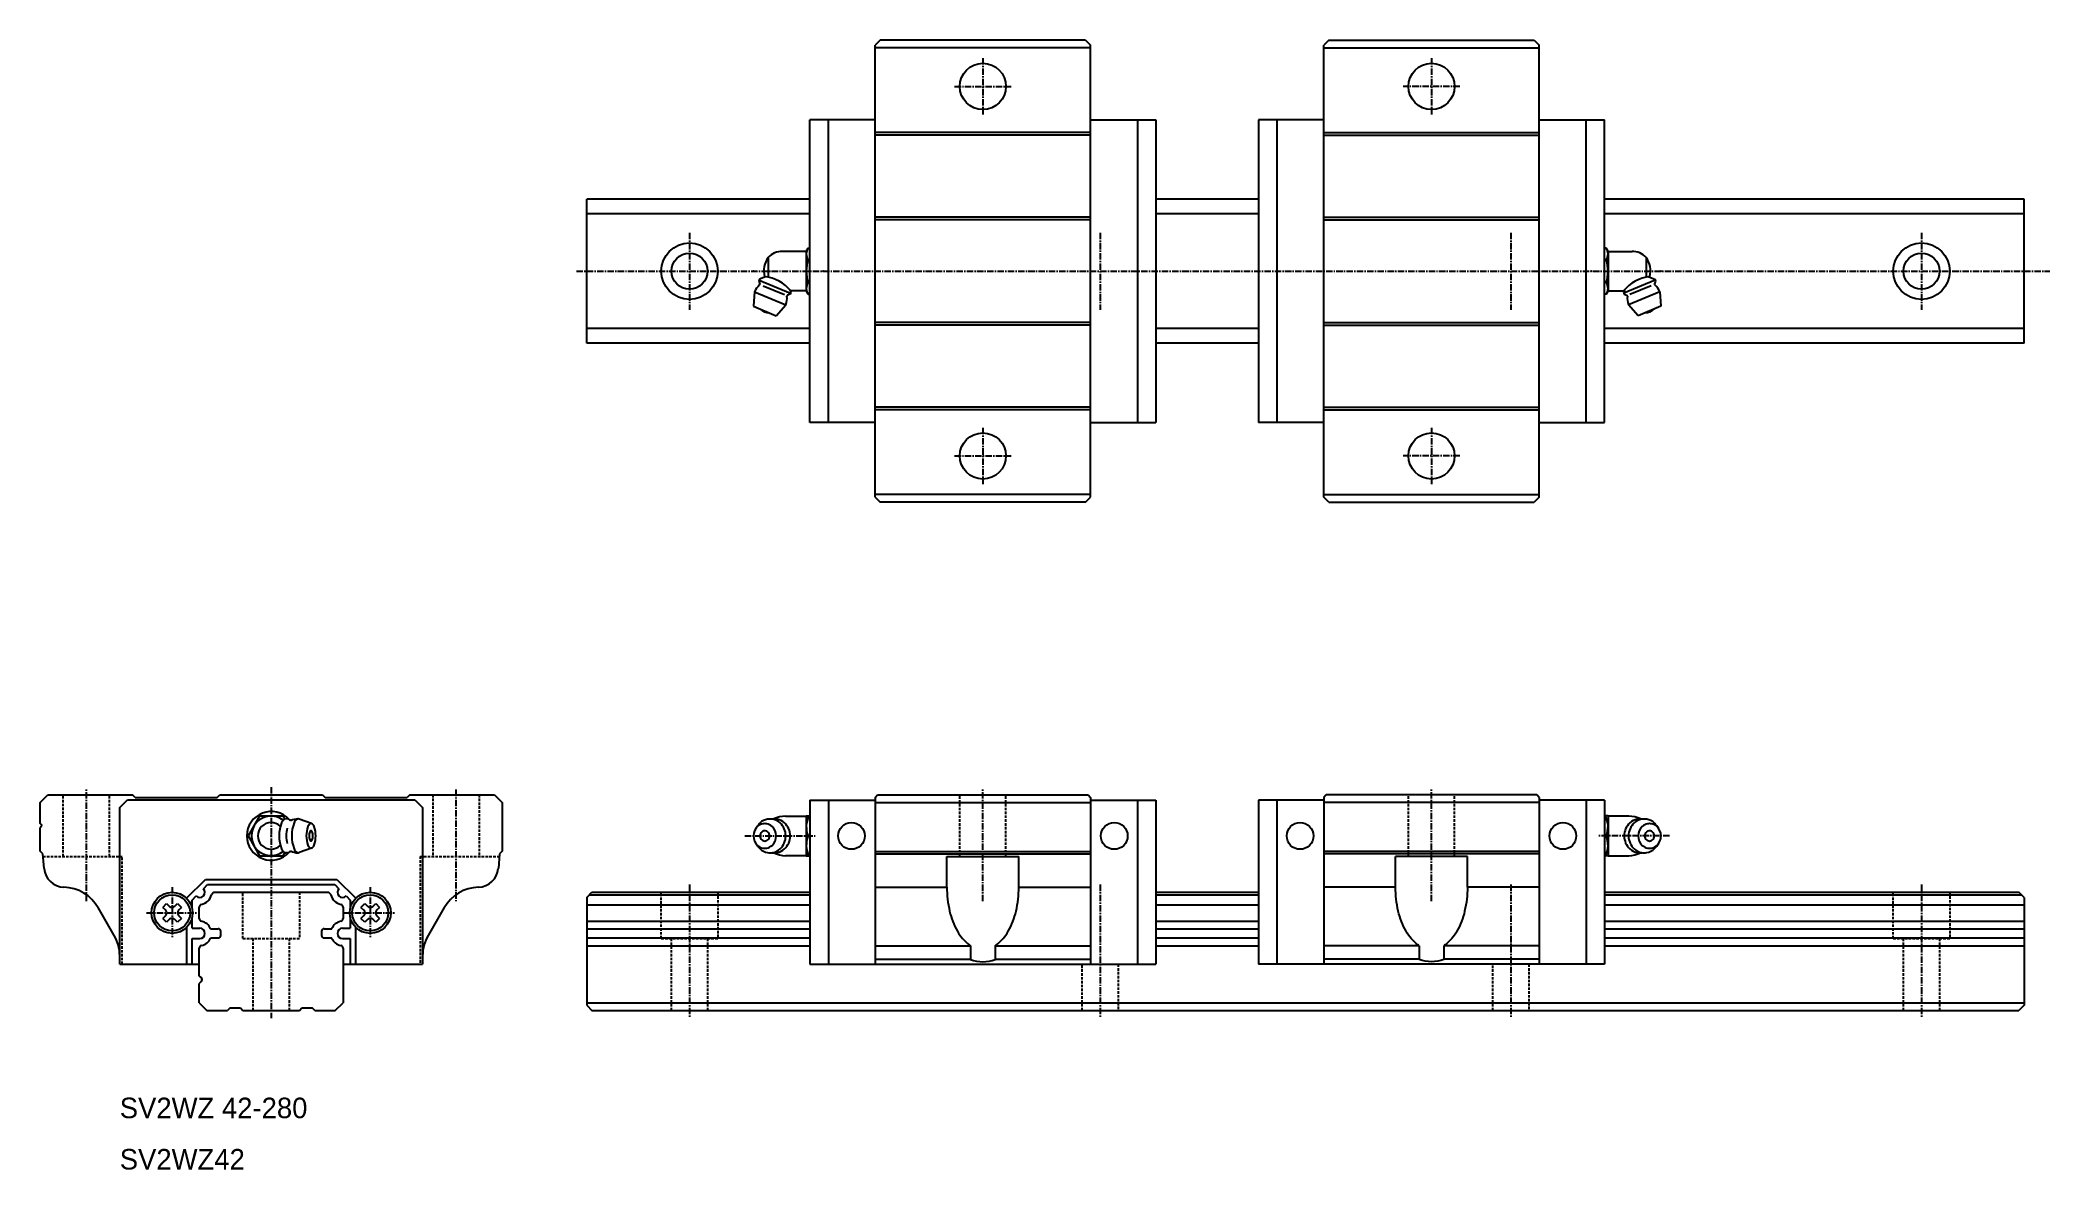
# Model space of a CAD drawing. Extents: x 19 to 410, y 62 to 283.
import ezdxf

# ---------------------------------------------------------------- set-up
doc = ezdxf.new("R2010")
doc.units = 0
doc.linetypes.add('CENTER', pattern=[2, 1.25, -0.25, 0.25, -0.25])
doc.linetypes.add('DASHED', pattern=[0.75, 0.5, -0.25])
doc.layers.get('0').update_dxf_attribs({"linetype": 'CONTINUOUS'})
doc.layers.add('CENTER', color=1, linetype='CENTER')

msp = doc.modelspace()

# ---------------------------------------------------------------- linework, layer by layer
at = {"color": 7, "linetype": 'CONTINUOUS'}
for p, q in [((182.49, 282.51), (181.49, 281.51)), ((222.49, 282.51), (182.49, 282.51)), ((222.49, 282.51), (223.49, 281.51)), ((269.89, 282.51), (268.89, 281.51)), ((269.89, 282.51), (309.89, 282.51)), ((309.89, 282.51), (310.89, 281.51)), ((181.49, 193.51), (181.49, 281.51)), ((223.49, 281.01), (181.49, 281.01)), ((223.49, 193.51), (223.49, 281.51)), ((268.89, 193.51), (268.89, 281.51)), ((268.89, 281.01), (310.89, 281.01)), ((310.89, 193.51), (310.89, 281.51)), ((168.79, 208.01), (168.79, 267.01)), ((181.49, 267.01), (168.79, 267.01)), ((172.39, 208.01), (172.39, 267.01)), ((223.49, 267.01), (236.19, 267.01)), ((232.59, 267.01), (232.59, 208.01)), ((236.19, 267.01), (236.19, 208.01)), ((256.19, 267.01), (256.19, 208.01)), ((268.89, 267.01), (256.19, 267.01)), ((259.79, 267.01), (259.79, 208.01)), ((310.89, 267.01), (323.59, 267.01)), ((319.99, 208.01), (319.99, 267.01)), ((323.59, 208.01), (323.59, 267.01)), ((223.49, 264.51), (181.49, 264.51)), ((223.49, 264.01), (181.49, 264.01)), ((268.89, 264.51), (310.89, 264.51)), ((268.89, 264.01), (310.89, 264.01)), ((125.34, 223.51), (125.34, 251.51)), ((168.79, 251.51), (125.34, 251.51)), ((256.19, 251.51), (236.19, 251.51)), ((405.34, 251.51), (323.59, 251.51)), ((405.34, 223.51), (405.34, 251.51)), ((168.79, 248.67), (125.34, 248.67)), ((223.49, 248.01), (181.49, 248.01)), ((223.49, 247.51), (181.49, 247.51)), ((256.19, 248.67), (236.19, 248.67)), ((268.89, 248.01), (310.89, 248.01)), ((268.89, 247.51), (310.89, 247.51)), ((405.34, 248.67), (323.59, 248.67)), ((160.66, 240.2), (160.66, 236.32)), ((168.06, 241.36), (163.42, 241.36)), ((168.06, 241.36), (168.44, 242.01)), ((168.06, 241.36), (168.06, 233.66)), ((168.44, 242.01), (168.79, 242.01)), ((168.44, 239.76), (168.79, 239.76)), ((323.94, 242.01), (323.59, 242.01)), ((323.94, 239.76), (323.59, 239.76)), ((324.31, 241.36), (323.94, 242.01)), ((324.31, 241.36), (324.31, 233.66)), ((324.31, 241.36), (328.95, 241.36)), ((331.71, 240.2), (331.71, 236.32)), ((159, 235.95), (158.85, 235.58)), ((158.85, 235.58), (159.06, 235.07)), ((158.92, 235.77), (165.02, 233.24)), ((160.12, 236.42), (159, 235.95)), ((168.44, 235.26), (168.79, 235.26)), ((323.94, 235.26), (323.59, 235.26)), ((333.45, 235.77), (327.35, 233.24)), ((332.25, 236.42), (333.37, 235.95)), ((333.52, 235.58), (333.31, 235.07)), ((333.37, 235.95), (333.52, 235.58)), ((157.99, 233.51), (157.79, 230.67)), ((157.99, 233.51), (164.08, 230.98)), ((159.71, 234.68), (163.85, 232.97)), ((164.94, 233.06), (164.43, 232.84)), ((164.91, 233.87), (165.1, 233.42)), ((165.1, 233.42), (164.94, 233.06)), ((168.06, 233.66), (165.1, 233.66)), ((168.06, 233.66), (168.44, 233.01)), ((168.44, 233.01), (168.79, 233.01)), ((323.94, 233.01), (323.59, 233.01)), ((324.31, 233.66), (323.94, 233.01)), ((324.31, 233.66), (327.27, 233.66)), ((327.46, 233.87), (327.27, 233.42)), ((327.27, 233.42), (327.43, 233.06)), ((327.43, 233.06), (327.94, 232.84)), ((334.38, 233.51), (328.29, 230.98)), ((332.66, 234.68), (328.52, 232.97)), ((334.38, 233.51), (334.59, 230.67)), ((157.79, 230.67), (162.22, 228.83)), ((162.22, 228.83), (164.08, 230.98)), ((223.49, 227.51), (181.49, 227.51)), ((268.89, 227.51), (310.89, 227.51)), ((330.15, 228.83), (328.29, 230.98)), ((334.59, 230.67), (330.15, 228.83)), ((168.79, 226.35), (125.34, 226.35)), ((168.79, 223.51), (125.34, 223.51)), ((223.49, 227.01), (181.49, 227.01)), ((256.19, 226.35), (236.19, 226.35)), ((256.19, 223.51), (236.19, 223.51)), ((268.89, 227.01), (310.89, 227.01)), ((405.34, 226.35), (323.59, 226.35)), ((405.34, 223.51), (323.59, 223.51)), ((181.49, 208.01), (168.79, 208.01)), ((223.49, 211.01), (181.49, 211.01)), ((223.49, 210.51), (181.49, 210.51)), ((223.49, 208.01), (236.19, 208.01)), ((268.89, 208.01), (256.19, 208.01)), ((268.89, 211.01), (310.89, 211.01)), ((268.89, 210.51), (310.89, 210.51)), ((310.89, 208.01), (323.59, 208.01)), ((223.49, 194.01), (181.49, 194.01)), ((181.49, 193.51), (182.49, 192.51)), ((222.49, 192.51), (182.49, 192.51)), ((222.49, 192.51), (223.49, 193.51)), ((268.89, 194.01), (310.89, 194.01)), ((269.89, 192.51), (268.89, 193.51)), ((269.89, 192.51), (309.89, 192.51)), ((310.89, 193.51), (309.89, 192.51)), ((18.84, 134.01), (20.34, 135.51)), ((18.84, 129.93), (18.84, 134.01)), ((20.34, 135.51), (36.84, 135.51)), ((34.34, 133.01), (35.84, 134.51)), ((35.84, 134.51), (91.84, 134.51)), ((37.34, 135.01), (36.84, 135.51)), ((37.34, 135.01), (53.34, 135.01)), ((53.34, 135.01), (53.84, 135.51)), ((53.84, 135.51), (73.84, 135.51)), ((73.84, 135.51), (74.34, 135.01)), ((74.34, 135.01), (90.34, 135.01)), ((90.84, 135.51), (90.34, 135.01)), ((90.84, 135.51), (107.34, 135.51)), ((91.84, 134.51), (93.34, 133.01)), ((107.34, 135.51), (108.84, 134.01)), ((108.84, 134.01), (108.84, 124.51)), ((168.79, 134.49), (168.79, 102.49)), ((168.79, 134.49), (181.49, 134.49)), ((172.39, 134.49), (172.39, 102.49)), ((181.49, 135.01), (181.99, 135.51)), ((181.49, 135.01), (181.49, 102.49)), ((181.49, 133.99), (223.49, 133.99)), ((181.99, 135.51), (222.99, 135.51)), ((222.99, 135.51), (223.49, 135.01)), ((223.49, 135.01), (223.49, 102.49)), ((223.49, 134.49), (236.19, 134.49)), ((232.59, 134.49), (232.59, 102.49)), ((236.19, 134.49), (236.19, 102.49)), ((256.19, 134.49), (256.19, 102.49)), ((268.89, 134.49), (256.19, 134.49)), ((259.79, 134.49), (259.79, 102.49)), ((269.39, 135.51), (268.89, 135.01)), ((268.89, 135.01), (268.89, 102.49)), ((310.89, 133.99), (268.89, 133.99)), ((310.39, 135.51), (269.39, 135.51)), ((310.89, 135.01), (310.39, 135.51)), ((310.89, 135.01), (310.89, 102.49)), ((323.59, 134.49), (310.89, 134.49)), ((319.99, 134.49), (319.99, 102.49)), ((323.59, 134.49), (323.59, 102.49)), ((19.06, 129.72), (18.84, 129.93)), ((19.06, 129.3), (18.84, 129.08)), ((34.34, 102.51), (34.34, 133.01)), ((61.59, 131.41), (59.34, 127.51)), ((61.59, 131.41), (66.09, 131.41)), ((66.09, 131.41), (66.46, 130.77)), ((67.03, 130.81), (66.67, 130.81)), ((71.73, 129.89), (69.28, 130.78)), ((93.34, 133.01), (93.34, 102.51)), ((158.22, 128.92), (158.58, 129.45)), ((164.06, 131.34), (168.06, 131.34)), ((168.06, 131.34), (168.09, 131.39)), ((168.06, 131.34), (168.06, 123.64)), ((168.09, 131.39), (168.79, 131.39)), ((324.28, 131.39), (323.59, 131.39)), ((324.31, 131.34), (324.28, 131.39)), ((324.31, 131.34), (324.31, 123.64)), ((328.31, 131.34), (324.31, 131.34)), ((334.15, 128.92), (333.79, 129.45)), ((18.84, 124.51), (18.84, 129.08)), ((59.34, 127.51), (61.59, 123.61)), ((158.58, 125.53), (158.22, 126.07)), ((158.58, 125.53), (158.6, 125.51)), ((168.44, 127.49), (168.79, 127.49)), ((323.94, 127.49), (323.59, 127.49)), ((333.79, 125.53), (333.77, 125.51)), ((333.79, 125.53), (334.15, 126.07)), ((19.34, 124.01), (18.84, 124.51)), ((19.59, 121.16), (19.34, 124.01)), ((61.59, 123.61), (66.09, 123.61)), ((66.46, 124.25), (66.09, 123.61)), ((67.03, 124.21), (66.67, 124.21)), ((71.73, 125.13), (69.28, 124.24)), ((108.34, 124.01), (108.1, 121.16)), ((108.84, 124.51), (108.34, 124.01)), ((168.06, 123.64), (164.06, 123.64)), ((168.06, 123.64), (168.09, 123.6)), ((168.09, 123.6), (168.79, 123.6)), ((181.49, 124.49), (223.49, 124.49)), ((181.49, 123.99), (223.49, 123.99)), ((195.49, 117.49), (195.49, 123.49)), ((195.49, 123.49), (209.49, 123.49)), ((209.49, 117.49), (209.49, 123.49)), ((310.89, 124.49), (268.89, 124.49)), ((310.89, 123.99), (268.89, 123.99)), ((296.89, 123.49), (282.89, 123.49)), ((282.89, 117.49), (282.89, 123.49)), ((296.89, 117.49), (296.89, 123.49)), ((324.28, 123.6), (323.59, 123.6)), ((324.31, 123.64), (324.28, 123.6)), ((324.31, 123.64), (328.31, 123.64)), ((47.37, 115.34), (51.03, 119.01)), ((50.65, 117.22), (51.44, 118.01)), ((51.03, 119.01), (76.66, 119.01)), ((51.44, 118.01), (76.24, 118.01)), ((76.24, 118.01), (77.04, 117.22)), ((76.66, 119.01), (80.32, 115.34)), ((181.49, 117.49), (195.49, 117.49)), ((209.49, 117.49), (223.49, 117.49)), ((282.89, 117.49), (268.89, 117.49)), ((310.89, 117.49), (296.89, 117.49)), ((42.74, 113.58), (43.48, 114.32)), ((42.74, 113.58), (43.31, 113)), ((43.48, 114.32), (44.05, 113.75)), ((45.04, 113.75), (45.61, 114.32)), ((45.61, 114.32), (46.35, 113.58)), ((45.78, 113), (46.35, 113.58)), ((48.44, 115.01), (49.24, 115.8)), ((48.44, 113.4), (48.44, 115.01)), ((49.84, 111.41), (49.84, 113.61)), ((52.69, 116.51), (52.19, 116.01)), ((52.69, 116.51), (75, 116.51)), ((75.5, 116.01), (75, 116.51)), ((77.84, 113.61), (77.84, 111.41)), ((78.45, 115.8), (79.24, 115.01)), ((79.24, 115.01), (79.24, 113.4)), ((81.34, 113.58), (82.08, 114.32)), ((81.34, 113.58), (81.91, 113)), ((82.08, 114.32), (82.65, 113.75)), ((83.64, 113.75), (84.21, 114.32)), ((84.21, 114.32), (84.95, 113.58)), ((84.38, 113), (84.95, 113.58)), ((125.34, 115.51), (126.34, 116.51)), ((125.34, 115.51), (125.34, 94.51)), ((125.34, 114.1), (168.79, 114.1)), ((125.84, 116.01), (168.79, 116.01)), ((126.34, 116.51), (168.79, 116.51)), ((236.19, 116.51), (256.19, 116.51)), ((236.19, 116.01), (256.19, 116.01)), ((236.19, 114.1), (256.19, 114.1)), ((323.59, 116.51), (404.34, 116.51)), ((323.59, 116.01), (404.84, 116.01)), ((323.59, 114.1), (405.34, 114.1)), ((405.34, 115.51), (404.34, 116.51)), ((405.34, 115.51), (405.34, 94.51)), ((33.27, 108.11), (30.14, 113.53)), ((43.31, 112.01), (42.74, 111.44)), ((43.48, 110.7), (42.74, 111.44)), ((44.05, 111.27), (43.48, 110.7)), ((45.61, 110.7), (45.04, 111.27)), ((46.35, 111.44), (45.61, 110.7)), ((46.35, 111.44), (45.78, 112.01)), ((47.44, 102.51), (47.44, 109.75)), ((48.44, 109.51), (48.44, 111.62)), ((79.24, 111.62), (79.24, 109.51)), ((80.24, 109.75), (80.24, 102.51)), ((81.91, 112.01), (81.34, 111.44)), ((82.08, 110.7), (81.34, 111.44)), ((82.65, 111.27), (82.08, 110.7)), ((84.21, 110.7), (83.64, 111.27)), ((84.95, 111.44), (84.21, 110.7)), ((84.95, 111.44), (84.38, 112.01)), ((97.55, 113.53), (94.42, 108.11)), ((125.34, 110.92), (168.79, 110.92)), ((236.19, 110.92), (256.19, 110.92)), ((323.59, 110.92), (405.34, 110.92)), ((48.44, 109.51), (49.94, 109.51)), ((48.44, 107.51), (49.94, 107.51)), ((48.44, 102.51), (48.44, 107.51)), ((52.05, 109.41), (53.54, 109.41)), ((52.05, 107.61), (53.54, 107.61)), ((54.04, 108.11), (54.04, 108.91)), ((73.64, 108.91), (73.64, 108.11)), ((74.14, 109.41), (75.63, 109.41)), ((74.14, 107.61), (75.63, 107.61)), ((77.74, 109.51), (79.24, 109.51)), ((77.74, 107.51), (79.24, 107.51)), ((79.24, 107.51), (79.24, 102.51)), ((125.34, 109.41), (168.79, 109.41)), ((125.34, 107.61), (168.79, 107.61)), ((125.34, 106.1), (168.79, 106.1)), ((181.49, 106.09), (200.11, 106.09)), ((200.11, 106.09), (200.11, 103.41)), ((204.87, 106.09), (223.49, 106.09)), ((204.87, 106.09), (204.87, 103.41)), ((236.19, 109.41), (256.19, 109.41)), ((236.19, 107.61), (256.19, 107.61)), ((236.19, 106.1), (256.19, 106.1)), ((287.51, 106.09), (268.89, 106.09)), ((287.51, 106.09), (287.51, 103.41)), ((310.89, 106.09), (292.27, 106.09)), ((292.27, 106.09), (292.27, 103.41)), ((323.59, 109.41), (405.34, 109.41)), ((323.59, 107.61), (405.34, 107.61)), ((323.59, 106.1), (405.34, 106.1)), ((34.34, 102.51), (49.84, 102.51)), ((49.84, 100.27), (49.84, 105.61)), ((77.84, 105.61), (77.84, 95.01)), ((77.84, 102.51), (93.34, 102.51)), ((168.79, 102.49), (236.19, 102.49)), ((181.49, 103.49), (200.11, 103.49)), ((204.87, 103.49), (223.49, 103.49)), ((323.59, 102.49), (256.19, 102.49)), ((287.51, 103.49), (268.89, 103.49)), ((310.89, 103.49), (292.27, 103.49)), ((50.23, 99.89), (49.84, 100.27)), ((50.23, 99.13), (49.84, 98.75)), ((49.84, 95.01), (49.84, 98.75)), ((49.84, 95.01), (51.34, 93.51)), ((55.84, 94.01), (55.34, 93.51)), ((55.84, 94.01), (57.84, 94.01)), ((57.84, 94.01), (58.34, 93.51)), ((69.34, 93.51), (69.84, 94.01)), ((69.84, 94.01), (71.84, 94.01)), ((72.34, 93.51), (71.84, 94.01)), ((76.34, 93.51), (77.84, 95.01)), ((125.34, 95.01), (405.34, 95.01)), ((125.34, 94.51), (126.34, 93.51)), ((405.34, 94.51), (404.34, 93.51)), ((51.34, 93.51), (55.34, 93.51)), ((58.34, 93.51), (69.34, 93.51)), ((72.34, 93.51), (76.34, 93.51)), ((126.34, 93.51), (404.34, 93.51))]:
    msp.add_line(p, q, dxfattribs=at)
at = {"color": 3, "linetype": 'DASHED'}
for p, q in [((23.34, 123.51), (23.34, 135.51)), ((32.34, 123.51), (32.34, 135.51)), ((95.34, 135.51), (95.34, 123.51)), ((104.34, 135.51), (104.34, 123.51)), ((197.99, 123.49), (197.99, 135.51)), ((206.99, 123.49), (206.99, 135.51)), ((285.39, 123.49), (285.39, 135.51)), ((294.39, 123.49), (294.39, 135.51)), ((19.39, 123.51), (34.84, 123.51)), ((34.84, 102.51), (34.84, 123.51)), ((92.84, 123.51), (92.84, 102.51)), ((92.84, 123.51), (108.3, 123.51)), ((58.34, 107.51), (58.34, 116.51)), ((69.34, 116.51), (69.34, 107.51)), ((139.84, 107.51), (139.84, 116.51)), ((150.84, 116.51), (150.84, 107.51)), ((379.84, 107.51), (379.84, 116.51)), ((390.84, 116.51), (390.84, 107.51)), ((58.34, 107.51), (69.34, 107.51)), ((60.34, 93.51), (60.34, 107.51)), ((67.34, 107.51), (67.34, 93.51)), ((139.84, 107.51), (150.84, 107.51)), ((141.84, 93.51), (141.84, 107.51)), ((148.84, 107.51), (148.84, 93.51)), ((379.84, 107.51), (390.84, 107.51)), ((381.84, 93.51), (381.84, 107.51)), ((388.84, 107.51), (388.84, 93.51)), ((221.84, 93.51), (221.84, 102.49)), ((228.84, 102.49), (228.84, 93.51)), ((301.84, 93.51), (301.84, 102.49)), ((308.84, 102.49), (308.84, 93.51))]:
    msp.add_line(p, q, dxfattribs=at)
at = {"color": 7, "linetype": 'CONTINUOUS'}
for points in [[(195.49, 117.49, 0.05717), (196.02, 112.85, 0.071309), (197.54, 108.92, 0.099914), (199.81, 106.29, 0.020692), (200.11, 106.09)], [(204.87, 106.09, 0.020691), (205.16, 106.29, 0.099914), (207.44, 108.92, 0.071309), (208.95, 112.85, 0.05717), (209.49, 117.49)], [(287.51, 106.09, -0.020691), (287.21, 106.29, -0.099914), (284.94, 108.92, -0.071309), (283.42, 112.85, -0.05717), (282.89, 117.49)], [(296.89, 117.49, -0.05717), (296.35, 112.85, -0.071309), (294.84, 108.92, -0.099914), (292.56, 106.29, -0.020692), (292.27, 106.09)], [(200.11, 103.41, 0.08673), (202.49, 102.99, 0.08673), (204.87, 103.41)], [(292.27, 103.41, -0.08673), (289.89, 102.99, -0.08673), (287.51, 103.41)]]:
    msp.add_lwpolyline(points, format="xyb", dxfattribs=at)
for centre, radius in [((202.49, 273.51), 4.5), ((289.89, 273.51), 4.5), ((145.34, 237.51), 5.5), ((385.34, 237.51), 5.5), ((145.34, 237.51), 3.5), ((385.34, 237.51), 3.5), ((202.49, 201.51), 4.5), ((289.89, 201.51), 4.5), ((176.89, 127.49), 2.6), ((228.09, 127.49), 2.6), ((264.29, 127.49), 2.6), ((315.49, 127.49), 2.6), ((44.54, 112.51), 4), ((44.54, 112.51), 3.5), ((83.14, 112.51), 4), ((83.14, 112.51), 3.5)]:
    msp.add_circle(centre, radius, dxfattribs=at)
for centre, radius, start, end in [((164.52, 237.51), 4.7, 145.1441, 193.1548), ((163.42, 237.51), 3.85, 90, 135.7578), ((170.08, 240.88), 1.99, 145.6157, 214.3842), ((175.53, 237.51), 7.45, 162.412, 197.5879), ((322.29, 240.88), 1.99, 325.6158, 34.3843), ((316.84, 237.51), 7.45, 342.4121, 17.588), ((328.95, 237.51), 3.85, 44.2422, 90), ((327.85, 237.51), 4.7, 346.8452, 34.8559), ((158.87, 234.99), 0.2, 308.1643, 22.5001), ((158.99, 228.5), 8, 40.1892, 83.1481), ((170.08, 234.13), 1.99, 145.6157, 214.3842), ((322.29, 234.13), 1.99, 325.6158, 34.3843), ((333.38, 228.5), 8, 96.8519, 139.8108), ((333.5, 234.99), 0.2, 157.4999, 231.8357), ((161.04, 232.24), 3.3, 128.164, 157.4999), ((161.04, 232.24), 3.3, 337.5, 6.8359), ((164.51, 232.66), 0.2, 112.4995, 186.8359), ((327.86, 232.66), 0.2, 353.1641, 67.5005), ((331.34, 232.24), 3.3, 173.1641, 202.5), ((331.34, 232.24), 3.3, 22.5001, 51.836), ((161.17, 232.56), 3.2, 229.29, 265.71), ((331.21, 232.56), 3.2, 274.29, 310.71), ((18.84, 129.51), 0.3, 315.002, 45), ((63.84, 127.51), 4.75, 42.0154, 317.9845), ((63.84, 127.51), 3.85, 52.5078, 307.4919), ((63.84, 127.51), 2.6, 46.6214, 313.3783), ((72.71, 127.51), 7.31, 159.7619, 200.2379), ((67.17, 129.56), 1.4, 121.1003, 160.1439), ((66.67, 130.3), 0.505, 90.9032, 115.752), ((67.03, 130.3), 0.505, 64.248, 90.9028), ((66.53, 129.56), 1.4, 39.4275, 58.8997), ((69.11, 127.51), 3.3, 90, 117.0545), ((75.16, 127.51), 7.31, 159.7619, 200.2379), ((69.61, 129.56), 1.4, 121.1003, 160.1439), ((69.11, 130.3), 0.505, 68.6875, 115.752), ((75.99, 127.51), 5.31, 159.7307, 200.2693), ((71.97, 129), 1.02, 121.0514, 160.104), ((71.6, 129.54), 0.368, 64.287, 115.7129), ((71.24, 129), 1.02, 19.896, 58.9485), ((67.22, 127.51), 5.31, 339.7307, 20.2693), ((160.32, 127.49), 2.53, 133.386, 226.6139), ((160.03, 127.75), 2.15, 101.0363, 132.5263), ((161.47, 127.49), 3.48, 133.386, 145.8067), ((161.07, 127.85), 2.95, 101.0363, 132.5263), ((160, 127.84), 2.05, 79.1808, 100.8192), ((159.98, 127.75), 2.15, 47.4737, 78.9636), ((161.04, 127.97), 2.82, 90, 100.8192), ((161.04, 127.97), 2.82, 79.1808, 90), ((159.69, 127.49), 2.53, 313.386, 46.6139), ((161.9, 127.97), 2.82, 90, 98.7658), ((161, 127.85), 2.95, 47.4737, 78.9637), ((164.29, 125.35), 6, 92.1777, 114.8938), ((161.9, 127.97), 2.82, 79.1808, 90), ((161.86, 127.85), 2.95, 47.4737, 78.9637), ((160.61, 127.49), 3.48, 313.386, 46.6139), ((161.47, 127.49), 3.48, 313.386, 46.6139), ((172.89, 129.29), 4.8, 154.1156, 202.0195), ((319.48, 129.29), 4.8, 337.9805, 25.8844), ((330.91, 127.49), 3.48, 133.3861, 226.614), ((331.76, 127.49), 3.48, 133.3861, 226.614), ((328.08, 125.35), 6, 65.1062, 87.8223), ((330.51, 127.85), 2.95, 101.0363, 132.5263), ((331.37, 127.85), 2.95, 101.0363, 132.5263), ((330.48, 127.97), 2.82, 90, 100.8192), ((332.68, 127.49), 2.53, 133.3861, 226.614), ((330.48, 127.97), 2.82, 81.2342, 90), ((331.34, 127.97), 2.82, 90, 100.8192), ((332.39, 127.75), 2.15, 101.0364, 132.5263), ((331.34, 127.97), 2.82, 79.1808, 90), ((331.3, 127.85), 2.95, 47.4737, 78.9637), ((332.37, 127.84), 2.05, 79.1808, 100.8192), ((332.34, 127.75), 2.15, 47.4737, 78.9637), ((330.91, 127.49), 3.48, 34.1933, 46.614), ((332.06, 127.49), 2.53, 313.3861, 46.614), ((72.08, 127.51), 5.31, 163.6264, 196.3728), ((71.97, 126.02), 1.02, 199.896, 238.9485), ((73.44, 127.51), 2.22, 159.7738, 200.2262), ((71.76, 128.13), 0.423, 121.1185, 160.1588), ((71.76, 126.89), 0.423, 199.8412, 238.8814), ((71.6, 128.36), 0.153, 64.2337, 115.7663), ((71.6, 126.66), 0.153, 244.2337, 295.7663), ((71.45, 128.13), 0.423, 19.8412, 58.8814), ((71.45, 126.89), 0.423, 301.1185, 340.1588), ((71.24, 126.02), 1.02, 301.0514, 340.104), ((69.77, 127.51), 2.22, 339.7738, 20.2262), ((160.03, 127.24), 2.15, 227.4737, 258.9636), ((161.47, 127.49), 3.48, 214.653, 226.6139), ((160.13, 127.49), 1.05, 133.3861, 226.6138), ((160.01, 127.6), 0.895, 101.0363, 132.5263), ((160.01, 127.39), 0.895, 227.4736, 258.9636), ((160, 127.64), 0.855, 79.1807, 100.8191), ((160, 127.35), 0.855, 259.1807, 280.8192), ((159.99, 127.6), 0.895, 47.4736, 78.9636), ((159.99, 127.39), 0.895, 281.0363, 312.5263), ((159.98, 127.24), 2.15, 281.0363, 312.5263), ((159.87, 127.49), 1.05, 313.3861, 46.6138), ((172.89, 125.69), 4.8, 157.9804, 205.8843), ((319.48, 125.69), 4.8, 334.1157, 22.0196), ((332.39, 127.24), 2.15, 227.4737, 258.9637), ((332.5, 127.49), 1.05, 133.3862, 226.6139), ((332.38, 127.6), 0.895, 101.0364, 132.5264), ((332.38, 127.39), 0.895, 227.4737, 258.9637), ((332.37, 127.64), 0.855, 79.1809, 100.8193), ((332.37, 127.35), 0.855, 259.1808, 280.8193), ((332.36, 127.6), 0.895, 47.4737, 78.9637), ((332.36, 127.39), 0.895, 281.0364, 312.5264), ((332.34, 127.24), 2.15, 281.0364, 312.5263), ((332.24, 127.49), 1.05, 313.3862, 46.6139), ((330.91, 127.49), 3.48, 313.3861, 325.347), ((67.17, 125.46), 1.4, 199.8561, 238.8996), ((66.67, 124.71), 0.505, 244.2479, 270.3932), ((67.03, 124.71), 0.505, 270.3929, 295.752), ((66.53, 125.46), 1.4, 301.1003, 320.5702), ((69.11, 127.51), 3.3, 242.9455, 270), ((69.61, 125.46), 1.4, 199.8561, 238.8996), ((69.11, 124.71), 0.505, 244.2479, 289.9357), ((71.6, 125.48), 0.368, 244.287, 295.7129), ((161.07, 127.14), 2.95, 227.4737, 258.9637), ((160, 127.14), 2.05, 259.1808, 280.8192), ((161.04, 127.01), 2.82, 259.1808, 280.8192), ((161.9, 127.01), 2.82, 261.2379, 280.8192), ((161, 127.14), 2.95, 281.0363, 312.5263), ((164.29, 129.64), 6, 245.1062, 267.8223), ((161.86, 127.14), 2.95, 281.0363, 312.5263), ((328.08, 129.64), 6, 272.1777, 294.8938), ((330.51, 127.14), 2.95, 227.4737, 258.9637), ((331.37, 127.14), 2.95, 227.4737, 258.9637), ((330.48, 127.01), 2.82, 259.1808, 278.7621), ((331.34, 127.01), 2.82, 259.1808, 280.8192), ((331.3, 127.14), 2.95, 281.0363, 312.5263), ((332.37, 127.14), 2.05, 259.1808, 280.8192), ((23.58, 121.51), 4, 185, 268.351), ((23.22, 109.51), 8, 29.8787, 88.3258), ((104.47, 109.51), 8, 91.6741, 150.121), ((104.11, 121.51), 4, 271.649, 355), ((44.54, 114.24), 0.7, 225, 315), ((49.94, 116.51), 1, 225, 45), ((50.39, 113.61), 0.55, 101.824, 180), ((49.77, 116.57), 2.48, 281.824, 346.829), ((77.91, 116.57), 2.48, 193.171, 258.176), ((77.74, 116.51), 1, 135, 315), ((77.29, 113.61), 0.55, 0.0004, 78.1762), ((83.14, 114.24), 0.7, 225, 315), ((42.81, 112.51), 0.7, 315, 45), ((44.54, 110.78), 0.7, 45, 135), ((46.28, 112.51), 0.7, 135, 225), ((50.39, 111.41), 0.55, 180, 258.176), ((49.77, 108.44), 2.48, 22.9182, 78.1762), ((77.91, 108.44), 2.48, 101.824, 157.082), ((77.29, 111.41), 0.55, 281.824, 0), ((81.41, 112.51), 0.7, 315, 45), ((83.14, 110.78), 0.7, 45, 135), ((84.88, 112.51), 0.7, 135, 225), ((26.34, 104.11), 8, 0, 30), ((50.39, 105.61), 0.55, 101.824, 180), ((49.94, 108.51), 1, 270, 90), ((49.77, 108.57), 2.48, 281.824, 337.082), ((53.54, 108.91), 0.5, 0, 90), ((53.54, 108.11), 0.5, 270, 0), ((74.14, 108.91), 0.5, 90, 180), ((74.14, 108.11), 0.5, 180, 270), ((77.91, 108.57), 2.48, 202.918, 258.176), ((77.74, 108.51), 1, 90, 270), ((77.29, 105.61), 0.55, 0, 78.1762), ((101.34, 104.11), 8, 150, 180), ((49.84, 99.51), 0.54, 315.001, 44.9984)]:
    msp.add_arc(centre, radius, start, end, dxfattribs=at)
for p in [(157.79, 237.51), (334.59, 237.51), (63.84, 127.51)]:
    msp.add_point(p, dxfattribs=at)
at = {"color": 7}
for p in [(171.39, 237.51), (320.99, 237.51)]:
    msp.add_point(p, dxfattribs=at)
at = {"layer": 'CENTER', "color": 1, "linetype": 'CENTER'}
for p, q in [((202.49, 279.01), (202.49, 268.01)), ((289.89, 279.01), (289.89, 268.01)), ((196.99, 273.51), (207.99, 273.51)), ((295.39, 273.51), (284.39, 273.51)), ((145.34, 245.01), (145.34, 230.01)), ((225.34, 245.01), (225.34, 230.01)), ((305.34, 245.01), (305.34, 230.01)), ((385.34, 245.01), (385.34, 230.01)), ((123.34, 237.51), (410.34, 237.51)), ((202.49, 207.01), (202.49, 196.01)), ((289.89, 207.01), (289.89, 196.01)), ((196.99, 201.51), (207.99, 201.51)), ((295.39, 201.51), (284.39, 201.51)), ((27.84, 114.77), (27.84, 136.51)), ((63.84, 137.01), (63.84, 92.02)), ((99.84, 136.51), (99.84, 114.77)), ((202.49, 114.76), (202.49, 136.51)), ((289.89, 114.76), (289.89, 136.51)), ((156.1, 127.49), (170.08, 127.49)), ((336.27, 127.49), (322.29, 127.49)), ((44.54, 117.51), (44.54, 107.51)), ((83.14, 117.51), (83.14, 107.51)), ((145.34, 118.01), (145.34, 92.01)), ((225.34, 118.01), (225.34, 92.01)), ((305.34, 118.01), (305.34, 92.01)), ((385.34, 118.01), (385.34, 92.01)), ((39.54, 112.51), (49.54, 112.51)), ((78.14, 112.51), (88.14, 112.51))]:
    msp.add_line(p, q, dxfattribs=at)

# ---------------------------------------------------------------- texts
at = {"color": 7, "linetype": 'CONTINUOUS'}
for s, p in [('SV2WZ 42-280', (34.34, 72.51)), ('SV2WZ42', (34.34, 62.51))]:
    msp.add_text(s, height=4, dxfattribs=at).set_placement(p)

doc.saveas('drawing.dxf')
